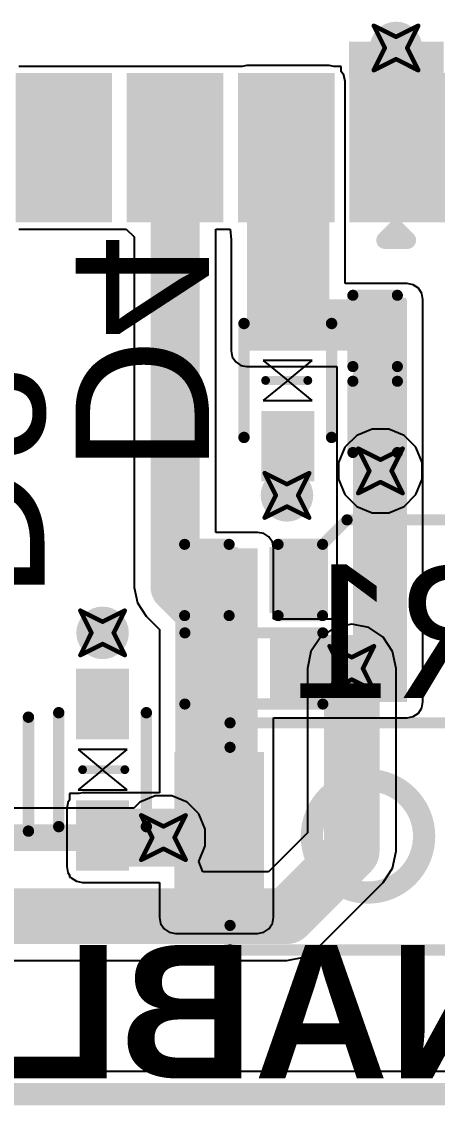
# Model space of a CAD drawing. Header units: inches. Extents: x -11 to 1110, y -7 to 455.
# Drawn here: x 692.04 to 696.79, y -0.13 to 12.24 of the extents above; entities that cross this region are included whole.
import ezdxf

# ---------------------------------------------------------------- set-up
doc = ezdxf.new("R2010")
doc.units = ezdxf.units.IN
for name, color, linetype in [('Board_outline', 216, 'Continuous'), ('Bottom Layer', 5, 'Continuous'), ('Bottom Overlay', 54, 'Continuous'), ('Bottom Paste', 16, 'Continuous'), ('Bottom Solder', 6, 'Continuous'), ('Drill Drawing', 1, 'Continuous'), ('Top Layer', 1, 'Continuous'), ('Via Holes', 16, 'Continuous')]:
    doc.layers.add(name, color=color, linetype=linetype)
doc.styles.add('Arial', font='', dxfattribs={"height": 0.2})
doc.styles.add('Arial_Bold', font='', dxfattribs={"height": 0.2})
doc.styles.get('Arial').set_extended_font_data('Arial')
doc.styles.get('Arial_Bold').set_extended_font_data('Arial', bold=True)

msp = doc.modelspace()

# ---------------------------------------------------------------- hatches: boundary and pattern name
at = {"layer": 'Bottom Layer'}
h = msp.add_hatch(color=5, dxfattribs=at)
edge = h.paths.add_edge_path()
edge.add_arc((696.316, 11.938), 0.3, 0, 360)
for points in [[(692.073, 10.05), (692.073, 11.55), (692.973, 11.55), (692.973, 10.05)], [(693.343, 10.05), (693.343, 11.55), (694.243, 11.55), (694.243, 10.05)], [(694.613, 10.05), (694.613, 11.55), (695.513, 11.55), (695.513, 10.05)], [(694.614, 8.484), (695.554, 8.484), (695.554, 11.557), (694.614, 11.557)], [(695.883, 10.05), (695.883, 11.55), (696.783, 11.55), (696.783, 10.05)], [(695.281, 9.194), (695.281, 8.594), (694.881, 8.594), (694.881, 9.194)], [(694.614, 8.484), (696.417, 8.484), (696.417, 9.068), (694.614, 9.068)], [(695.823, 4.477), (696.443, 4.477), (696.443, 9.068), (695.823, 9.068)], [(695.912, 8.392), (695.912, 9.027), (696.369, 9.027), (696.369, 8.392)], [(695.912, 7.411), (695.912, 8.046), (696.369, 8.046), (696.369, 7.411)], [(694.881, 7.094), (694.881, 7.694), (695.281, 7.694), (695.281, 7.094)], [(693.797, 2.016), (694.736, 2.016), (694.736, 6.23), (693.797, 6.23)], [(694.449, 6.185), (694.449, 5.55), (693.991, 5.55), (693.991, 6.185)], [(695.389, 6.185), (695.389, 5.55), (694.931, 5.55), (694.931, 6.185)], [(694.922, 4.477), (696.115, 4.477), (696.115, 5.239), (694.922, 5.239)], [(693.994, 4.54), (693.994, 5.175), (694.452, 5.175), (694.452, 4.54)], [(694.934, 4.54), (694.934, 5.175), (695.391, 5.175), (695.391, 4.54)], [(693.166, 4.753), (693.166, 4.153), (692.766, 4.153), (692.766, 4.753)], [(694.706, 2.082), (693.886, 2.082), (693.886, 3.802), (694.706, 3.802)], [(694.337, 3.258), (692.737, 3.258), (692.737, 2.597), (694.337, 2.597)], [(692.766, 2.653), (692.766, 3.253), (693.166, 3.253), (693.166, 2.653)]]:
    msp.add_hatch(color=5, dxfattribs=at).paths.add_polyline_path(points)
h = msp.add_hatch(color=5, dxfattribs=at)
edge = h.paths.add_edge_path()
edge.add_arc((696.138, 7.112), 0.3, 0, 360)
h = msp.add_hatch(color=5, dxfattribs=at)
edge = h.paths.add_edge_path()
edge.add_arc((695.071, 6.833), 0.3, 0, 360)
h = msp.add_hatch(color=5, dxfattribs=at)
edge = h.paths.add_edge_path()
edge.add_arc((692.966, 5.264), 0.3, 0, 360)
h = msp.add_hatch(color=5, dxfattribs=at)
edge = h.paths.add_edge_path()
edge.add_arc((695.811, 4.858), 0.3, 0, 360)
h = msp.add_hatch(color=5, dxfattribs=at)
edge = h.paths.add_edge_path()
edge.add_arc((693.661, 2.928), 0.3, 0, 360)
at = {"layer": 'Bottom Overlay'}
msp.add_hatch(color=54, dxfattribs=at).paths.add_polyline_path([(696.859, 11.591), (696.859, 12.009), (695.781, 12.009), (695.781, 11.591)])
at = {"layer": 'Bottom Paste'}
for points in [[(692.073, 10.05), (692.073, 11.55), (692.973, 11.55), (692.973, 10.05)], [(693.343, 10.05), (693.343, 11.55), (694.243, 11.55), (694.243, 10.05)], [(694.613, 10.05), (694.613, 11.55), (695.513, 11.55), (695.513, 10.05)], [(695.883, 10.05), (695.883, 11.55), (696.783, 11.55), (696.783, 10.05)], [(695.281, 9.194), (695.281, 8.594), (694.881, 8.594), (694.881, 9.194)], [(695.912, 8.392), (695.912, 9.027), (696.369, 9.027), (696.369, 8.392)], [(695.912, 7.411), (695.912, 8.046), (696.369, 8.046), (696.369, 7.411)], [(694.881, 7.094), (694.881, 7.694), (695.281, 7.694), (695.281, 7.094)], [(694.449, 6.185), (694.449, 5.55), (693.991, 5.55), (693.991, 6.185)], [(695.389, 6.185), (695.389, 5.55), (694.931, 5.55), (694.931, 6.185)], [(693.994, 4.54), (693.994, 5.175), (694.452, 5.175), (694.452, 4.54)], [(694.934, 4.54), (694.934, 5.175), (695.391, 5.175), (695.391, 4.54)], [(693.166, 4.753), (693.166, 4.153), (692.766, 4.153), (692.766, 4.753)], [(694.706, 2.082), (693.886, 2.082), (693.886, 3.802), (694.706, 3.802)], [(692.766, 2.653), (692.766, 3.253), (693.166, 3.253), (693.166, 2.653)]]:
    msp.add_hatch(color=16, dxfattribs=at).paths.add_polyline_path(points)
at = {"layer": 'Bottom Solder'}
for points in [[(691.972, 9.948), (691.972, 11.651), (693.075, 11.651), (693.075, 9.948)], [(693.242, 9.948), (693.242, 11.651), (694.345, 11.651), (694.345, 9.948)], [(694.512, 9.948), (694.512, 11.651), (695.615, 11.651), (695.615, 9.948)], [(695.782, 9.948), (695.782, 11.651), (696.885, 11.651), (696.885, 9.948)], [(695.382, 9.296), (695.382, 8.492), (694.779, 8.492), (694.779, 9.296)], [(695.852, 8.332), (695.852, 9.087), (696.429, 9.087), (696.429, 8.332)], [(695.852, 7.351), (695.852, 8.106), (696.429, 8.106), (696.429, 7.351)], [(694.779, 6.992), (694.779, 7.796), (695.382, 7.796), (695.382, 6.992)], [(694.509, 6.245), (694.509, 5.49), (693.932, 5.49), (693.932, 6.245)], [(695.448, 6.245), (695.448, 5.49), (694.871, 5.49), (694.871, 6.245)], [(693.939, 4.485), (693.939, 5.231), (694.507, 5.231), (694.507, 4.485)], [(694.879, 4.485), (694.879, 5.231), (695.447, 5.231), (695.447, 4.485)], [(693.267, 4.854), (693.267, 4.051), (692.664, 4.051), (692.664, 4.854)], [(694.807, 1.98), (693.784, 1.98), (693.784, 3.903), (694.807, 3.903)], [(692.664, 2.551), (692.664, 3.355), (693.267, 3.355), (693.267, 2.551)]]:
    msp.add_hatch(color=6, dxfattribs=at).paths.add_polyline_path(points)
at = {"layer": 'Top Layer'}
h = msp.add_hatch(color=1, dxfattribs=at)
edge = h.paths.add_edge_path()
edge.add_arc((696.316, 11.938), 0.3, 0, 360)
h = msp.add_hatch(color=1, dxfattribs=at)
edge = h.paths.add_edge_path()
edge.add_arc((696.138, 7.112), 0.3, 0, 360)
h = msp.add_hatch(color=1, dxfattribs=at)
edge = h.paths.add_edge_path()
edge.add_arc((695.071, 6.833), 0.3, 0, 360)
h = msp.add_hatch(color=1, dxfattribs=at)
edge = h.paths.add_edge_path()
edge.add_arc((692.966, 5.264), 0.3, 0, 360)
h = msp.add_hatch(color=1, dxfattribs=at)
edge = h.paths.add_edge_path()
edge.add_arc((695.811, 4.858), 0.3, 0, 360)
h = msp.add_hatch(color=1, dxfattribs=at)
edge = h.paths.add_edge_path()
edge.add_arc((693.661, 2.928), 0.3, 0, 360)
at = {"layer": 'Via Holes'}
h = msp.add_hatch(color=7, dxfattribs=at)
edge = h.paths.add_edge_path()
edge.add_arc((696.316, 11.938), 0.15, 0, 360)
h = msp.add_hatch(color=7, dxfattribs=at)
edge = h.paths.add_edge_path()
edge.add_arc((696.138, 7.112), 0.15, 0, 360)
h = msp.add_hatch(color=7, dxfattribs=at)
edge = h.paths.add_edge_path()
edge.add_arc((695.071, 6.833), 0.15, 0, 360)
h = msp.add_hatch(color=7, dxfattribs=at)
edge = h.paths.add_edge_path()
edge.add_arc((692.966, 5.264), 0.15, 0, 360)
h = msp.add_hatch(color=7, dxfattribs=at)
edge = h.paths.add_edge_path()
edge.add_arc((695.811, 4.858), 0.15, 0, 360)
h = msp.add_hatch(color=7, dxfattribs=at)
edge = h.paths.add_edge_path()
edge.add_arc((693.661, 2.928), 0.15, 0, 360)

# ---------------------------------------------------------------- linework, layer by layer
at = {"layer": 'Board_outline'}
msp.add_lwpolyline([(0, 0, 0.254, 0.254, 0), (704, 0, 0.254, 0.254, 0)], format="xyseb", dxfattribs=at)
at = {"layer": 'Bottom Layer'}
for p, q in [((693.039, 11.728), (692.008, 11.728)), ((693.166, 11.728), (693.039, 11.728)), ((693.278, 11.728), (693.166, 11.728)), ((694.421, 11.728), (693.278, 11.728)), ((694.436, 11.728), (694.421, 11.728)), ((694.421, 11.728), (694.421, 11.728)), ((694.56, 11.728), (694.436, 11.728)), ((694.436, 11.728), (694.436, 11.728)), ((694.614, 11.738), (694.56, 11.728)), ((695.554, 11.738), (694.614, 11.738)), ((695.607, 11.728), (695.554, 11.738)), ((695.691, 11.728), (695.607, 11.728)), ((695.691, 11.671), (695.691, 11.728)), ((695.721, 11.626), (695.691, 11.671)), ((695.735, 11.557), (695.721, 11.626)), ((695.735, 9.249), (695.735, 11.557)), ((692.008, 9.872), (693.039, 9.872)), ((693.039, 9.872), (693.151, 9.872)), ((693.151, 9.872), (693.237, 9.872)), ((693.237, 9.872), (693.327, 9.782)), ((693.327, 9.782), (693.327, 5.783)), ((694.26, 9.872), (694.421, 9.872)), ((694.26, 6.411), (694.26, 9.872)), ((694.421, 9.872), (694.433, 9.75)), ((694.433, 9.75), (694.433, 8.484)), ((696.443, 9.249), (695.735, 9.249)), ((696.512, 9.235), (696.443, 9.249)), ((696.571, 9.196), (696.512, 9.235)), ((696.61, 9.137), (696.571, 9.196)), ((696.624, 9.068), (696.61, 9.137)), ((696.624, 4.477), (696.624, 9.068)), ((694.433, 8.484), (694.446, 8.414)), ((694.446, 8.414), (694.486, 8.355)), ((694.486, 8.355), (694.544, 8.316)), ((694.544, 8.316), (694.614, 8.302)), ((694.614, 8.302), (695.642, 8.302)), ((695.642, 8.302), (695.642, 5.42)), ((694.736, 6.411), (694.26, 6.411)), ((694.806, 6.397), (694.736, 6.411)), ((694.865, 6.358), (694.806, 6.397)), ((694.904, 6.299), (694.865, 6.358)), ((694.918, 6.23), (694.904, 6.299)), ((694.918, 5.423), (694.918, 6.23)), ((693.327, 5.783), (693.363, 5.605)), ((693.363, 5.605), (693.464, 5.453)), ((693.464, 5.453), (693.615, 5.302)), ((694.922, 5.42), (694.918, 5.423)), ((695.642, 5.42), (694.922, 5.42)), ((693.615, 5.302), (693.615, 3.439)), ((696.61, 4.408), (696.624, 4.477)), ((696.512, 4.31), (696.571, 4.349)), ((696.571, 4.349), (696.61, 4.408)), ((694.918, 4.293), (694.922, 4.296)), ((694.918, 2.016), (694.918, 4.293)), ((694.922, 4.296), (696.443, 4.296)), ((696.443, 4.296), (696.512, 4.31)), ((692.588, 3.355), (692.57, 3.327)), ((692.696, 3.431), (692.588, 3.431)), ((692.588, 3.431), (692.588, 3.355)), ((692.737, 3.439), (692.696, 3.431)), ((693.615, 3.439), (692.737, 3.439)), ((692.57, 3.327), (692.556, 3.258)), ((692.556, 3.258), (692.556, 2.597)), ((692.556, 2.597), (692.57, 2.528)), ((692.57, 2.528), (692.588, 2.501)), ((692.588, 2.501), (692.588, 2.475)), ((692.588, 2.475), (692.605, 2.475)), ((692.605, 2.475), (692.609, 2.469)), ((692.609, 2.469), (692.668, 2.43)), ((692.668, 2.43), (692.737, 2.416)), ((692.737, 2.416), (693.615, 2.416)), ((693.615, 2.416), (693.615, 2.016)), ((693.615, 2.016), (693.629, 1.946)), ((694.904, 1.946), (694.918, 2.016)), ((693.629, 1.946), (693.668, 1.888)), ((693.668, 1.888), (693.727, 1.848)), ((694.806, 1.848), (694.865, 1.888)), ((694.865, 1.888), (694.875, 1.904)), ((694.875, 1.904), (694.883, 1.904)), ((694.883, 1.916), (694.904, 1.946)), ((694.883, 1.904), (694.883, 1.916)), ((693.727, 1.848), (693.797, 1.834)), ((693.797, 1.834), (694.736, 1.834)), ((694.736, 1.834), (694.806, 1.848)), ((703.741, 0.259), (631.27, 0.259))]:
    msp.add_line(p, q, dxfattribs=at)
for points in [[(693.793, 5.783, 0.559, 0.559, 0), (693.793, 10.8, 0.559, 0.559, 0)], [(696.112, 7.087, 0.305, 0.305, 0), (696.112, 7.112, 0.305, 0.305, 0)], [(693.793, 5.783, 0.559, 0.559, 0), (694.287, 5.29, 0.559, 0.559, 0)], [(694.287, 4.502, 0.559, 0.559, 0), (694.287, 5.29, 0.559, 0.559, 0)], [(694.21, 4.426, 0.559, 0.559, 0), (694.287, 4.502, 0.559, 0.559, 0)]]:
    msp.add_lwpolyline(points, format="xyseb", dxfattribs=at)
for points in [[(693.654, 10.8, 0.279, 0.279, 1), (693.933, 10.8, 0.279, 0.279, 1)], [(696.036, 7.112, 0.152, 0.152, 1), (696.189, 7.112, 0.152, 0.152, 1)], [(696.036, 7.087, 0.152, 0.152, 1), (696.189, 7.087, 0.152, 0.152, 1)], [(693.654, 5.783, 0.279, 0.279, 1), (693.933, 5.783, 0.279, 0.279, 1)], [(693.654, 5.783, 0.279, 0.279, 1), (693.933, 5.783, 0.279, 0.279, 1)], [(694.147, 5.29, 0.279, 0.279, 1), (694.426, 5.29, 0.279, 0.279, 1)], [(694.147, 5.29, 0.279, 0.279, 1), (694.426, 5.29, 0.279, 0.279, 1)], [(694.071, 4.426, 0.279, 0.279, 1), (694.35, 4.426, 0.279, 0.279, 1)], [(694.147, 4.502, 0.279, 0.279, 1), (694.426, 4.502, 0.279, 0.279, 1)], [(694.147, 4.502, 0.279, 0.279, 1), (694.426, 4.502, 0.279, 0.279, 1)]]:
    msp.add_lwpolyline(points, format="xyseb", close=True, dxfattribs=at)
at = {"layer": 'Bottom Overlay'}
for p, q in [((695.36, 8.373), (694.801, 8.373)), ((694.801, 8.373), (695.081, 8.144)), ((695.081, 8.144), (695.36, 8.373)), ((695.081, 8.144), (694.801, 7.915)), ((695.081, 8.144), (695.081, 8.144)), ((695.36, 7.915), (695.081, 8.144)), ((695.081, 8.144), (695.081, 8.144)), ((694.801, 7.915), (695.36, 7.915)), ((693.245, 3.932), (692.686, 3.932)), ((692.686, 3.932), (692.966, 3.703)), ((692.966, 3.703), (693.245, 3.932)), ((692.966, 3.703), (692.686, 3.474)), ((692.966, 3.703), (692.966, 3.703)), ((692.966, 3.703), (692.966, 3.703)), ((693.245, 3.474), (692.966, 3.703)), ((692.686, 3.474), (693.245, 3.474))]:
    msp.add_line(p, q, dxfattribs=at)
for points in [[(696.191, 9.745, 0.2, 0.2, 0), (696.318, 9.872, 0.2, 0.2, 0)], [(696.318, 9.872, 0.2, 0.2, 0), (696.445, 9.745, 0.2, 0.2, 0)], [(696.191, 9.745, 0.2, 0.2, 0), (696.445, 9.745, 0.2, 0.2, 0)], [(695.823, 9.116, 0.127, 0.127, 0), (696.331, 9.116, 0.127, 0.127, 0)], [(695.823, 8.303, 0.127, 0.127, 0), (695.823, 9.116, 0.127, 0.127, 0)], [(694.581, 7.494, 0.13, 0.13, 0), (694.581, 8.794, 0.13, 0.13, 0)], [(695.581, 7.494, 0.13, 0.13, 0), (695.581, 8.794, 0.13, 0.13, 0)], [(695.823, 8.303, 0.127, 0.127, 0), (696.331, 8.303, 0.127, 0.127, 0)], [(694.827, 8.144, 0.1, 0.1, 0), (695.309, 8.144, 0.1, 0.1, 0)], [(695.823, 8.135, 0.127, 0.127, 0), (696.331, 8.135, 0.127, 0.127, 0)], [(695.823, 7.322, 0.127, 0.127, 0), (695.823, 8.135, 0.127, 0.127, 0)], [(695.823, 7.322, 0.127, 0.127, 0), (696.331, 7.322, 0.127, 0.127, 0)], [(695.477, 6.274, 0.127, 0.127, 0), (695.757, 6.553, 0.127, 0.127, 0)], [(695.757, 6.553, 0.127, 0.127, 0), (698.221, 6.553, 0.127, 0.127, 0)], [(693.903, 6.274, 0.127, 0.127, 0), (694.411, 6.274, 0.127, 0.127, 0)], [(693.903, 5.461, 0.127, 0.127, 0), (693.903, 6.274, 0.127, 0.127, 0)], [(694.969, 6.274, 0.127, 0.127, 0), (695.477, 6.274, 0.127, 0.127, 0)], [(695.477, 5.461, 0.127, 0.127, 0), (695.477, 6.274, 0.127, 0.127, 0)], [(693.903, 5.461, 0.127, 0.127, 0), (694.411, 5.461, 0.127, 0.127, 0)], [(694.969, 5.461, 0.127, 0.127, 0), (695.477, 5.461, 0.127, 0.127, 0)], [(693.906, 4.452, 0.127, 0.127, 0), (693.906, 5.264, 0.127, 0.127, 0)], [(693.906, 5.264, 0.127, 0.127, 0), (695.48, 5.264, 0.127, 0.127, 0)], [(695.48, 4.452, 0.127, 0.127, 0), (695.48, 5.264, 0.127, 0.127, 0)], [(693.906, 4.452, 0.127, 0.127, 0), (695.48, 4.452, 0.127, 0.127, 0)], [(692.12, 3.002, 0.13, 0.13, 0), (692.12, 4.302, 0.13, 0.13, 0)], [(692.466, 3.053, 0.13, 0.13, 0), (692.466, 4.353, 0.13, 0.13, 0)], [(693.466, 3.053, 0.13, 0.13, 0), (693.466, 4.353, 0.13, 0.13, 0)], [(693.88, 4.426, 0.00323, 0.00323, 0), (695.506, 4.426, 0.00323, 0.00323, 0)], [(694.421, 4.237, 0.127, 0.127, 0), (697.57, 4.237, 0.127, 0.127, 0)], [(694.421, 3.958, 0.127, 0.127, 0), (694.421, 4.237, 0.127, 0.127, 0)], [(692.737, 3.703, 0.1, 0.1, 0), (693.22, 3.703, 0.1, 0.1, 0)], [(694.421, 1.646, 0.127, 0.127, 0), (694.421, 1.926, 0.127, 0.127, 0)], [(694.421, 1.646, 0.127, 0.127, 0), (697.57, 1.646, 0.127, 0.127, 0)]]:
    msp.add_lwpolyline(points, format="xyseb", dxfattribs=at)
for points in [[(696.268, 9.872, 0.1, 0.1, 1), (696.368, 9.872, 0.1, 0.1, 1)], [(696.268, 9.872, 0.1, 0.1, 1), (696.368, 9.872, 0.1, 0.1, 1)], [(696.141, 9.745, 0.1, 0.1, 1), (696.241, 9.745, 0.1, 0.1, 1)], [(696.141, 9.745, 0.1, 0.1, 1), (696.241, 9.745, 0.1, 0.1, 1)], [(696.395, 9.745, 0.1, 0.1, 1), (696.495, 9.745, 0.1, 0.1, 1)], [(696.395, 9.745, 0.1, 0.1, 1), (696.495, 9.745, 0.1, 0.1, 1)], [(695.792, 9.116, 0.0635, 0.0635, 1), (695.855, 9.116, 0.0635, 0.0635, 1)], [(695.792, 9.116, 0.0635, 0.0635, 1), (695.855, 9.116, 0.0635, 0.0635, 1)], [(696.3, 9.116, 0.0635, 0.0635, 1), (696.363, 9.116, 0.0635, 0.0635, 1)], [(694.548, 8.794, 0.065, 0.065, 1), (694.613, 8.794, 0.065, 0.065, 1)], [(695.548, 8.794, 0.065, 0.065, 1), (695.613, 8.794, 0.065, 0.065, 1)], [(695.792, 8.303, 0.0635, 0.0635, 1), (695.855, 8.303, 0.0635, 0.0635, 1)], [(695.792, 8.303, 0.0635, 0.0635, 1), (695.855, 8.303, 0.0635, 0.0635, 1)], [(696.3, 8.303, 0.0635, 0.0635, 1), (696.363, 8.303, 0.0635, 0.0635, 1)], [(694.802, 8.144, 0.05, 0.05, 1), (694.852, 8.144, 0.05, 0.05, 1)], [(695.284, 8.144, 0.05, 0.05, 1), (695.334, 8.144, 0.05, 0.05, 1)], [(695.792, 8.135, 0.0635, 0.0635, 1), (695.855, 8.135, 0.0635, 0.0635, 1)], [(695.792, 8.135, 0.0635, 0.0635, 1), (695.855, 8.135, 0.0635, 0.0635, 1)], [(696.3, 8.135, 0.0635, 0.0635, 1), (696.363, 8.135, 0.0635, 0.0635, 1)], [(694.548, 7.494, 0.065, 0.065, 1), (694.613, 7.494, 0.065, 0.065, 1)], [(695.548, 7.494, 0.065, 0.065, 1), (695.613, 7.494, 0.065, 0.065, 1)], [(695.792, 7.322, 0.0635, 0.0635, 1), (695.855, 7.322, 0.0635, 0.0635, 1)], [(695.792, 7.322, 0.0635, 0.0635, 1), (695.855, 7.322, 0.0635, 0.0635, 1)], [(696.3, 7.322, 0.0635, 0.0635, 1), (696.363, 7.322, 0.0635, 0.0635, 1)], [(695.725, 6.553, 0.0635, 0.0635, 1), (695.789, 6.553, 0.0635, 0.0635, 1)], [(695.725, 6.553, 0.0635, 0.0635, 1), (695.789, 6.553, 0.0635, 0.0635, 1)], [(693.871, 6.274, 0.0635, 0.0635, 1), (693.934, 6.274, 0.0635, 0.0635, 1)], [(693.871, 6.274, 0.0635, 0.0635, 1), (693.934, 6.274, 0.0635, 0.0635, 1)], [(694.379, 6.274, 0.0635, 0.0635, 1), (694.442, 6.274, 0.0635, 0.0635, 1)], [(694.938, 6.274, 0.0635, 0.0635, 1), (695.001, 6.274, 0.0635, 0.0635, 1)], [(695.446, 6.274, 0.0635, 0.0635, 1), (695.509, 6.274, 0.0635, 0.0635, 1)], [(695.446, 6.274, 0.0635, 0.0635, 1), (695.509, 6.274, 0.0635, 0.0635, 1)], [(695.446, 6.274, 0.0635, 0.0635, 1), (695.509, 6.274, 0.0635, 0.0635, 1)], [(693.871, 5.461, 0.0635, 0.0635, 1), (693.934, 5.461, 0.0635, 0.0635, 1)], [(693.871, 5.461, 0.0635, 0.0635, 1), (693.934, 5.461, 0.0635, 0.0635, 1)], [(694.379, 5.461, 0.0635, 0.0635, 1), (694.442, 5.461, 0.0635, 0.0635, 1)], [(694.938, 5.461, 0.0635, 0.0635, 1), (695.001, 5.461, 0.0635, 0.0635, 1)], [(695.446, 5.461, 0.0635, 0.0635, 1), (695.509, 5.461, 0.0635, 0.0635, 1)], [(695.446, 5.461, 0.0635, 0.0635, 1), (695.509, 5.461, 0.0635, 0.0635, 1)], [(693.874, 5.264, 0.0635, 0.0635, 1), (693.937, 5.264, 0.0635, 0.0635, 1)], [(693.874, 5.264, 0.0635, 0.0635, 1), (693.937, 5.264, 0.0635, 0.0635, 1)], [(695.449, 5.264, 0.0635, 0.0635, 1), (695.512, 5.264, 0.0635, 0.0635, 1)], [(695.449, 5.264, 0.0635, 0.0635, 1), (695.512, 5.264, 0.0635, 0.0635, 1)], [(693.874, 4.452, 0.0635, 0.0635, 1), (693.937, 4.452, 0.0635, 0.0635, 1)], [(693.874, 4.452, 0.0635, 0.0635, 1), (693.937, 4.452, 0.0635, 0.0635, 1)], [(695.449, 4.452, 0.0635, 0.0635, 1), (695.512, 4.452, 0.0635, 0.0635, 1)], [(695.449, 4.452, 0.0635, 0.0635, 1), (695.512, 4.452, 0.0635, 0.0635, 1)], [(692.087, 4.302, 0.065, 0.065, 1), (692.152, 4.302, 0.065, 0.065, 1)], [(692.433, 4.353, 0.065, 0.065, 1), (692.498, 4.353, 0.065, 0.065, 1)], [(693.433, 4.353, 0.065, 0.065, 1), (693.498, 4.353, 0.065, 0.065, 1)], [(693.879, 4.426, 0.00161, 0.00161, 1), (693.881, 4.426, 0.00161, 0.00161, 1)], [(695.505, 4.426, 0.00161, 0.00161, 1), (695.507, 4.426, 0.00161, 0.00161, 1)], [(694.389, 4.237, 0.0635, 0.0635, 1), (694.453, 4.237, 0.0635, 0.0635, 1)], [(694.389, 4.237, 0.0635, 0.0635, 1), (694.453, 4.237, 0.0635, 0.0635, 1)], [(694.389, 3.958, 0.0635, 0.0635, 1), (694.453, 3.958, 0.0635, 0.0635, 1)], [(692.712, 3.703, 0.05, 0.05, 1), (692.762, 3.703, 0.05, 0.05, 1)], [(693.195, 3.703, 0.05, 0.05, 1), (693.245, 3.703, 0.05, 0.05, 1)], [(696.637, 2.942, 0.254, 0.254, 1), (695.355, 2.942, 0.254, 0.254, 1)], [(692.433, 3.053, 0.065, 0.065, 1), (692.498, 3.053, 0.065, 0.065, 1)], [(693.433, 3.053, 0.065, 0.065, 1), (693.498, 3.053, 0.065, 0.065, 1)], [(692.087, 3.002, 0.065, 0.065, 1), (692.152, 3.002, 0.065, 0.065, 1)], [(695.291, 2.942, 0.127, 0.127, 1), (695.418, 2.942, 0.127, 0.127, 1)], [(696.573, 2.942, 0.127, 0.127, 1), (696.7, 2.942, 0.127, 0.127, 1)], [(694.389, 1.926, 0.0635, 0.0635, 1), (694.453, 1.926, 0.0635, 0.0635, 1)], [(694.389, 1.646, 0.0635, 0.0635, 1), (694.453, 1.646, 0.0635, 0.0635, 1)], [(694.389, 1.646, 0.0635, 0.0635, 1), (694.453, 1.646, 0.0635, 0.0635, 1)]]:
    msp.add_lwpolyline(points, format="xyseb", close=True, dxfattribs=at)
at = {"layer": 'Drill Drawing'}
for points in [[(696.062, 12.192, 0.0508, 0.0508, 0), (696.316, 12.065, 0.0508, 0.0508, 0)], [(696.062, 12.192, 0.0508, 0.0508, 0), (696.189, 11.938, 0.0508, 0.0508, 0)], [(696.316, 12.065, 0.0508, 0.0508, 0), (696.57, 12.192, 0.0508, 0.0508, 0)], [(696.443, 11.938, 0.0508, 0.0508, 0), (696.57, 12.192, 0.0508, 0.0508, 0)], [(696.062, 11.684, 0.0508, 0.0508, 0), (696.189, 11.938, 0.0508, 0.0508, 0)], [(696.443, 11.938, 0.0508, 0.0508, 0), (696.57, 11.684, 0.0508, 0.0508, 0)], [(696.062, 11.684, 0.0508, 0.0508, 0), (696.316, 11.811, 0.0508, 0.0508, 0)], [(696.316, 11.811, 0.0508, 0.0508, 0), (696.57, 11.684, 0.0508, 0.0508, 0)], [(695.884, 7.366, 0.0508, 0.0508, 0), (696.138, 7.239, 0.0508, 0.0508, 0)], [(695.884, 7.366, 0.0508, 0.0508, 0), (696.011, 7.112, 0.0508, 0.0508, 0)], [(696.138, 7.239, 0.0508, 0.0508, 0), (696.392, 7.366, 0.0508, 0.0508, 0)], [(696.265, 7.112, 0.0508, 0.0508, 0), (696.392, 7.366, 0.0508, 0.0508, 0)], [(694.817, 7.087, 0.0508, 0.0508, 0), (695.071, 6.96, 0.0508, 0.0508, 0)], [(694.817, 7.087, 0.0508, 0.0508, 0), (694.944, 6.833, 0.0508, 0.0508, 0)], [(695.071, 6.96, 0.0508, 0.0508, 0), (695.325, 7.087, 0.0508, 0.0508, 0)], [(695.198, 6.833, 0.0508, 0.0508, 0), (695.325, 7.087, 0.0508, 0.0508, 0)], [(695.884, 6.858, 0.0508, 0.0508, 0), (696.011, 7.112, 0.0508, 0.0508, 0)], [(696.265, 7.112, 0.0508, 0.0508, 0), (696.392, 6.858, 0.0508, 0.0508, 0)], [(695.884, 6.858, 0.0508, 0.0508, 0), (696.138, 6.985, 0.0508, 0.0508, 0)], [(696.138, 6.985, 0.0508, 0.0508, 0), (696.392, 6.858, 0.0508, 0.0508, 0)], [(694.817, 6.579, 0.0508, 0.0508, 0), (694.944, 6.833, 0.0508, 0.0508, 0)], [(695.198, 6.833, 0.0508, 0.0508, 0), (695.325, 6.579, 0.0508, 0.0508, 0)], [(694.817, 6.579, 0.0508, 0.0508, 0), (695.071, 6.706, 0.0508, 0.0508, 0)], [(695.071, 6.706, 0.0508, 0.0508, 0), (695.325, 6.579, 0.0508, 0.0508, 0)], [(692.712, 5.518, 0.0508, 0.0508, 0), (692.966, 5.391, 0.0508, 0.0508, 0)], [(692.712, 5.518, 0.0508, 0.0508, 0), (692.839, 5.264, 0.0508, 0.0508, 0)], [(692.966, 5.391, 0.0508, 0.0508, 0), (693.22, 5.518, 0.0508, 0.0508, 0)], [(693.093, 5.264, 0.0508, 0.0508, 0), (693.22, 5.518, 0.0508, 0.0508, 0)], [(692.712, 5.01, 0.0508, 0.0508, 0), (692.839, 5.264, 0.0508, 0.0508, 0)], [(693.093, 5.264, 0.0508, 0.0508, 0), (693.22, 5.01, 0.0508, 0.0508, 0)], [(692.712, 5.01, 0.0508, 0.0508, 0), (692.966, 5.137, 0.0508, 0.0508, 0)], [(692.966, 5.137, 0.0508, 0.0508, 0), (693.22, 5.01, 0.0508, 0.0508, 0)], [(695.557, 5.112, 0.0508, 0.0508, 0), (695.811, 4.985, 0.0508, 0.0508, 0)], [(695.557, 5.112, 0.0508, 0.0508, 0), (695.684, 4.858, 0.0508, 0.0508, 0)], [(695.811, 4.985, 0.0508, 0.0508, 0), (696.065, 5.112, 0.0508, 0.0508, 0)], [(695.938, 4.858, 0.0508, 0.0508, 0), (696.065, 5.112, 0.0508, 0.0508, 0)], [(695.557, 4.604, 0.0508, 0.0508, 0), (695.684, 4.858, 0.0508, 0.0508, 0)], [(695.938, 4.858, 0.0508, 0.0508, 0), (696.065, 4.604, 0.0508, 0.0508, 0)], [(695.557, 4.604, 0.0508, 0.0508, 0), (695.811, 4.731, 0.0508, 0.0508, 0)], [(695.811, 4.731, 0.0508, 0.0508, 0), (696.065, 4.604, 0.0508, 0.0508, 0)], [(693.407, 3.182, 0.0508, 0.0508, 0), (693.661, 3.055, 0.0508, 0.0508, 0)], [(693.407, 3.182, 0.0508, 0.0508, 0), (693.534, 2.928, 0.0508, 0.0508, 0)], [(693.661, 3.055, 0.0508, 0.0508, 0), (693.915, 3.182, 0.0508, 0.0508, 0)], [(693.788, 2.928, 0.0508, 0.0508, 0), (693.915, 3.182, 0.0508, 0.0508, 0)], [(693.407, 2.674, 0.0508, 0.0508, 0), (693.534, 2.928, 0.0508, 0.0508, 0)], [(693.788, 2.928, 0.0508, 0.0508, 0), (693.915, 2.674, 0.0508, 0.0508, 0)], [(693.407, 2.674, 0.0508, 0.0508, 0), (693.661, 2.801, 0.0508, 0.0508, 0)], [(693.661, 2.801, 0.0508, 0.0508, 0), (693.915, 2.674, 0.0508, 0.0508, 0)]]:
    msp.add_lwpolyline(points, format="xyseb", dxfattribs=at)
for points in [[(696.049, 12.192, 0.0254, 0.0254, 1), (696.074, 12.192, 0.0254, 0.0254, 1)], [(696.049, 12.192, 0.0254, 0.0254, 1), (696.074, 12.192, 0.0254, 0.0254, 1)], [(696.557, 12.192, 0.0254, 0.0254, 1), (696.582, 12.192, 0.0254, 0.0254, 1)], [(696.557, 12.192, 0.0254, 0.0254, 1), (696.582, 12.192, 0.0254, 0.0254, 1)], [(696.303, 12.065, 0.0254, 0.0254, 1), (696.328, 12.065, 0.0254, 0.0254, 1)], [(696.303, 12.065, 0.0254, 0.0254, 1), (696.328, 12.065, 0.0254, 0.0254, 1)], [(696.176, 11.938, 0.0254, 0.0254, 1), (696.201, 11.938, 0.0254, 0.0254, 1)], [(696.176, 11.938, 0.0254, 0.0254, 1), (696.201, 11.938, 0.0254, 0.0254, 1)], [(696.43, 11.938, 0.0254, 0.0254, 1), (696.455, 11.938, 0.0254, 0.0254, 1)], [(696.43, 11.938, 0.0254, 0.0254, 1), (696.455, 11.938, 0.0254, 0.0254, 1)], [(696.303, 11.811, 0.0254, 0.0254, 1), (696.328, 11.811, 0.0254, 0.0254, 1)], [(696.303, 11.811, 0.0254, 0.0254, 1), (696.328, 11.811, 0.0254, 0.0254, 1)], [(696.049, 11.684, 0.0254, 0.0254, 1), (696.074, 11.684, 0.0254, 0.0254, 1)], [(696.049, 11.684, 0.0254, 0.0254, 1), (696.074, 11.684, 0.0254, 0.0254, 1)], [(696.557, 11.684, 0.0254, 0.0254, 1), (696.582, 11.684, 0.0254, 0.0254, 1)], [(696.557, 11.684, 0.0254, 0.0254, 1), (696.582, 11.684, 0.0254, 0.0254, 1)], [(695.871, 7.366, 0.0254, 0.0254, 1), (695.896, 7.366, 0.0254, 0.0254, 1)], [(695.871, 7.366, 0.0254, 0.0254, 1), (695.896, 7.366, 0.0254, 0.0254, 1)], [(696.379, 7.366, 0.0254, 0.0254, 1), (696.404, 7.366, 0.0254, 0.0254, 1)], [(696.379, 7.366, 0.0254, 0.0254, 1), (696.404, 7.366, 0.0254, 0.0254, 1)], [(696.125, 7.239, 0.0254, 0.0254, 1), (696.15, 7.239, 0.0254, 0.0254, 1)], [(696.125, 7.239, 0.0254, 0.0254, 1), (696.15, 7.239, 0.0254, 0.0254, 1)], [(694.804, 7.087, 0.0254, 0.0254, 1), (694.83, 7.087, 0.0254, 0.0254, 1)], [(694.804, 7.087, 0.0254, 0.0254, 1), (694.83, 7.087, 0.0254, 0.0254, 1)], [(695.312, 7.087, 0.0254, 0.0254, 1), (695.338, 7.087, 0.0254, 0.0254, 1)], [(695.312, 7.087, 0.0254, 0.0254, 1), (695.338, 7.087, 0.0254, 0.0254, 1)], [(695.998, 7.112, 0.0254, 0.0254, 1), (696.024, 7.112, 0.0254, 0.0254, 1)], [(695.998, 7.112, 0.0254, 0.0254, 1), (696.024, 7.112, 0.0254, 0.0254, 1)], [(696.252, 7.112, 0.0254, 0.0254, 1), (696.278, 7.112, 0.0254, 0.0254, 1)], [(696.252, 7.112, 0.0254, 0.0254, 1), (696.278, 7.112, 0.0254, 0.0254, 1)], [(695.058, 6.96, 0.0254, 0.0254, 1), (695.084, 6.96, 0.0254, 0.0254, 1)], [(695.058, 6.96, 0.0254, 0.0254, 1), (695.084, 6.96, 0.0254, 0.0254, 1)], [(696.125, 6.985, 0.0254, 0.0254, 1), (696.15, 6.985, 0.0254, 0.0254, 1)], [(696.125, 6.985, 0.0254, 0.0254, 1), (696.15, 6.985, 0.0254, 0.0254, 1)], [(694.931, 6.833, 0.0254, 0.0254, 1), (694.957, 6.833, 0.0254, 0.0254, 1)], [(694.931, 6.833, 0.0254, 0.0254, 1), (694.957, 6.833, 0.0254, 0.0254, 1)], [(695.185, 6.833, 0.0254, 0.0254, 1), (695.211, 6.833, 0.0254, 0.0254, 1)], [(695.185, 6.833, 0.0254, 0.0254, 1), (695.211, 6.833, 0.0254, 0.0254, 1)], [(695.871, 6.858, 0.0254, 0.0254, 1), (695.896, 6.858, 0.0254, 0.0254, 1)], [(695.871, 6.858, 0.0254, 0.0254, 1), (695.896, 6.858, 0.0254, 0.0254, 1)], [(696.379, 6.858, 0.0254, 0.0254, 1), (696.404, 6.858, 0.0254, 0.0254, 1)], [(696.379, 6.858, 0.0254, 0.0254, 1), (696.404, 6.858, 0.0254, 0.0254, 1)], [(695.058, 6.706, 0.0254, 0.0254, 1), (695.084, 6.706, 0.0254, 0.0254, 1)], [(695.058, 6.706, 0.0254, 0.0254, 1), (695.084, 6.706, 0.0254, 0.0254, 1)], [(694.804, 6.579, 0.0254, 0.0254, 1), (694.83, 6.579, 0.0254, 0.0254, 1)], [(694.804, 6.579, 0.0254, 0.0254, 1), (694.83, 6.579, 0.0254, 0.0254, 1)], [(695.312, 6.579, 0.0254, 0.0254, 1), (695.338, 6.579, 0.0254, 0.0254, 1)], [(695.312, 6.579, 0.0254, 0.0254, 1), (695.338, 6.579, 0.0254, 0.0254, 1)], [(692.699, 5.518, 0.0254, 0.0254, 1), (692.724, 5.518, 0.0254, 0.0254, 1)], [(692.699, 5.518, 0.0254, 0.0254, 1), (692.724, 5.518, 0.0254, 0.0254, 1)], [(693.207, 5.518, 0.0254, 0.0254, 1), (693.232, 5.518, 0.0254, 0.0254, 1)], [(693.207, 5.518, 0.0254, 0.0254, 1), (693.232, 5.518, 0.0254, 0.0254, 1)], [(692.953, 5.391, 0.0254, 0.0254, 1), (692.978, 5.391, 0.0254, 0.0254, 1)], [(692.953, 5.391, 0.0254, 0.0254, 1), (692.978, 5.391, 0.0254, 0.0254, 1)], [(692.826, 5.264, 0.0254, 0.0254, 1), (692.851, 5.264, 0.0254, 0.0254, 1)], [(692.826, 5.264, 0.0254, 0.0254, 1), (692.851, 5.264, 0.0254, 0.0254, 1)], [(693.08, 5.264, 0.0254, 0.0254, 1), (693.105, 5.264, 0.0254, 0.0254, 1)], [(693.08, 5.264, 0.0254, 0.0254, 1), (693.105, 5.264, 0.0254, 0.0254, 1)], [(692.953, 5.137, 0.0254, 0.0254, 1), (692.978, 5.137, 0.0254, 0.0254, 1)], [(692.953, 5.137, 0.0254, 0.0254, 1), (692.978, 5.137, 0.0254, 0.0254, 1)], [(695.544, 5.112, 0.0254, 0.0254, 1), (695.569, 5.112, 0.0254, 0.0254, 1)], [(695.544, 5.112, 0.0254, 0.0254, 1), (695.569, 5.112, 0.0254, 0.0254, 1)], [(696.052, 5.112, 0.0254, 0.0254, 1), (696.077, 5.112, 0.0254, 0.0254, 1)], [(696.052, 5.112, 0.0254, 0.0254, 1), (696.077, 5.112, 0.0254, 0.0254, 1)], [(692.699, 5.01, 0.0254, 0.0254, 1), (692.724, 5.01, 0.0254, 0.0254, 1)], [(692.699, 5.01, 0.0254, 0.0254, 1), (692.724, 5.01, 0.0254, 0.0254, 1)], [(693.207, 5.01, 0.0254, 0.0254, 1), (693.232, 5.01, 0.0254, 0.0254, 1)], [(693.207, 5.01, 0.0254, 0.0254, 1), (693.232, 5.01, 0.0254, 0.0254, 1)], [(695.798, 4.985, 0.0254, 0.0254, 1), (695.823, 4.985, 0.0254, 0.0254, 1)], [(695.798, 4.985, 0.0254, 0.0254, 1), (695.823, 4.985, 0.0254, 0.0254, 1)], [(695.671, 4.858, 0.0254, 0.0254, 1), (695.696, 4.858, 0.0254, 0.0254, 1)], [(695.671, 4.858, 0.0254, 0.0254, 1), (695.696, 4.858, 0.0254, 0.0254, 1)], [(695.925, 4.858, 0.0254, 0.0254, 1), (695.95, 4.858, 0.0254, 0.0254, 1)], [(695.925, 4.858, 0.0254, 0.0254, 1), (695.95, 4.858, 0.0254, 0.0254, 1)], [(695.798, 4.731, 0.0254, 0.0254, 1), (695.823, 4.731, 0.0254, 0.0254, 1)], [(695.798, 4.731, 0.0254, 0.0254, 1), (695.823, 4.731, 0.0254, 0.0254, 1)], [(695.544, 4.604, 0.0254, 0.0254, 1), (695.569, 4.604, 0.0254, 0.0254, 1)], [(695.544, 4.604, 0.0254, 0.0254, 1), (695.569, 4.604, 0.0254, 0.0254, 1)], [(696.052, 4.604, 0.0254, 0.0254, 1), (696.077, 4.604, 0.0254, 0.0254, 1)], [(696.052, 4.604, 0.0254, 0.0254, 1), (696.077, 4.604, 0.0254, 0.0254, 1)], [(693.394, 3.182, 0.0254, 0.0254, 1), (693.419, 3.182, 0.0254, 0.0254, 1)], [(693.394, 3.182, 0.0254, 0.0254, 1), (693.419, 3.182, 0.0254, 0.0254, 1)], [(693.902, 3.182, 0.0254, 0.0254, 1), (693.927, 3.182, 0.0254, 0.0254, 1)], [(693.902, 3.182, 0.0254, 0.0254, 1), (693.927, 3.182, 0.0254, 0.0254, 1)], [(693.648, 3.055, 0.0254, 0.0254, 1), (693.673, 3.055, 0.0254, 0.0254, 1)], [(693.648, 3.055, 0.0254, 0.0254, 1), (693.673, 3.055, 0.0254, 0.0254, 1)], [(693.521, 2.928, 0.0254, 0.0254, 1), (693.546, 2.928, 0.0254, 0.0254, 1)], [(693.521, 2.928, 0.0254, 0.0254, 1), (693.546, 2.928, 0.0254, 0.0254, 1)], [(693.775, 2.928, 0.0254, 0.0254, 1), (693.8, 2.928, 0.0254, 0.0254, 1)], [(693.775, 2.928, 0.0254, 0.0254, 1), (693.8, 2.928, 0.0254, 0.0254, 1)], [(693.648, 2.801, 0.0254, 0.0254, 1), (693.673, 2.801, 0.0254, 0.0254, 1)], [(693.648, 2.801, 0.0254, 0.0254, 1), (693.673, 2.801, 0.0254, 0.0254, 1)], [(693.394, 2.674, 0.0254, 0.0254, 1), (693.419, 2.674, 0.0254, 0.0254, 1)], [(693.394, 2.674, 0.0254, 0.0254, 1), (693.419, 2.674, 0.0254, 0.0254, 1)], [(693.902, 2.674, 0.0254, 0.0254, 1), (693.927, 2.674, 0.0254, 0.0254, 1)], [(693.902, 2.674, 0.0254, 0.0254, 1), (693.927, 2.674, 0.0254, 0.0254, 1)]]:
    msp.add_lwpolyline(points, format="xyseb", close=True, dxfattribs=at)
at = {"layer": 'Top Layer'}
for p, q in [((696.043, 7.59), (695.867, 7.517)), ((696.233, 7.59), (696.043, 7.59)), ((696.408, 7.517), (696.233, 7.59)), ((695.867, 7.517), (695.733, 7.383)), ((696.543, 7.383), (696.408, 7.517)), ((695.733, 7.383), (695.66, 7.207)), ((696.616, 7.207), (696.543, 7.383)), ((695.66, 7.207), (695.66, 7.017)), ((696.616, 7.017), (696.616, 7.207)), ((695.66, 7.017), (695.733, 6.841)), ((696.543, 6.841), (696.616, 7.017)), ((695.733, 6.841), (695.867, 6.707)), ((696.408, 6.707), (696.543, 6.841)), ((695.867, 6.707), (696.043, 6.634)), ((696.233, 6.634), (696.408, 6.707)), ((696.043, 6.634), (696.233, 6.634)), ((695.617, 5.325), (695.454, 5.215)), ((695.811, 5.363), (695.617, 5.325)), ((696.004, 5.325), (695.811, 5.363)), ((696.168, 5.215), (696.004, 5.325)), ((695.454, 5.215), (695.344, 5.051)), ((696.277, 5.051), (696.168, 5.215)), ((695.344, 5.051), (695.306, 4.858)), ((696.316, 4.858), (696.277, 5.051)), ((695.306, 4.858), (695.306, 2.981)), ((696.316, 2.772), (696.316, 4.858)), ((693.566, 3.405), (693.39, 3.333)), ((693.756, 3.405), (693.566, 3.405)), ((693.931, 3.333), (693.756, 3.405)), ((693.322, 3.264), (690.517, 3.264)), ((693.39, 3.333), (693.322, 3.264)), ((694.066, 3.198), (693.931, 3.333)), ((694.138, 3.023), (694.066, 3.198)), ((694.138, 2.833), (694.138, 3.023)), ((695.306, 2.981), (694.862, 2.537)), ((694.066, 2.657), (694.138, 2.833)), ((696.277, 2.578), (696.316, 2.772)), ((694.063, 2.654), (694.066, 2.657)), ((694.112, 2.537), (694.063, 2.654)), ((694.862, 2.537), (694.112, 2.537)), ((696.168, 2.415), (696.277, 2.578)), ((695.428, 1.675), (696.168, 2.415)), ((695.264, 1.565), (695.428, 1.675)), ((677.901, 1.527), (695.071, 1.527)), ((695.071, 1.527), (695.264, 1.565)), ((703.741, 0.259), (631.32, 0.259))]:
    msp.add_line(p, q, dxfattribs=at)
for points in [[(695.811, 2.772, 0.635, 0.635, 0), (695.811, 4.858, 0.635, 0.635, 0)], [(682.069, 2.928, 0.305, 0.305, 0), (693.661, 2.928, 0.305, 0.305, 0)], [(695.071, 2.032, 0.635, 0.635, 0), (695.811, 2.772, 0.635, 0.635, 0)], [(677.901, 2.032, 0.635, 0.635, 0), (695.071, 2.032, 0.635, 0.635, 0)]]:
    msp.add_lwpolyline(points, format="xyseb", dxfattribs=at)
for points in [[(695.652, 4.858, 0.318, 0.318, 1), (695.969, 4.858, 0.318, 0.318, 1)], [(693.584, 2.928, 0.152, 0.152, 1), (693.737, 2.928, 0.152, 0.152, 1)], [(695.652, 2.772, 0.318, 0.318, 1), (695.969, 2.772, 0.318, 0.318, 1)], [(695.652, 2.772, 0.318, 0.318, 1), (695.969, 2.772, 0.318, 0.318, 1)], [(694.912, 2.032, 0.318, 0.318, 1), (695.23, 2.032, 0.318, 0.318, 1)], [(694.912, 2.032, 0.318, 0.318, 1), (695.23, 2.032, 0.318, 0.318, 1)]]:
    msp.add_lwpolyline(points, format="xyseb", close=True, dxfattribs=at)

# ---------------------------------------------------------------- texts
at = {"layer": 'Bottom Overlay', "text_generation_flag": 2}
for s, rotation, style, p in [('D4', 270, 'Arial', (692.658, 7.087)), ('D2', 270, 'Arial', (690.779, 5.639)), ('ENABLE', 360, 'Arial_Bold', (699.186, 0.18))]:
    msp.add_text(s, height=1.524, rotation=rotation, dxfattribs=dict(at, style=style)).set_placement(p)
at = {"layer": 'Bottom Overlay', "style": 'Arial', "text_generation_flag": 2}
msp.add_text('R1', height=1.524, dxfattribs=at).set_placement((697.839, 4.521))

doc.saveas('drawing.dxf')
